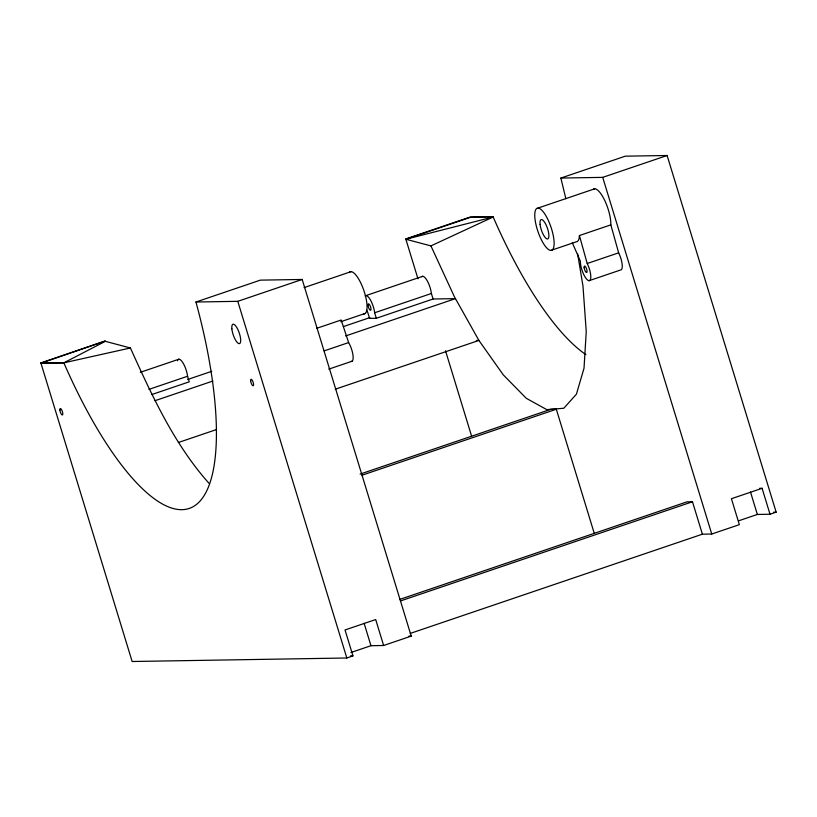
<?xml version="1.0" encoding="UTF-8"?>
<svg xmlns="http://www.w3.org/2000/svg" width="817" height="817" viewBox="0 0 817 817"><rect width="100%" height="100%" fill="white"/><g stroke="black" fill="none" stroke-linecap="round" stroke-linejoin="round"><path stroke-width="1.23" d="M40.85 362.881L63.849 362.83A240.208 74.296 71.2 0 0 191.352 507.582A240.208 74.296 71.2 0 0 195.947 302.014L260.347 280.139L302.178 279.455L411.227 636.116L383.622 645.491L375.697 619.552L345.029 629.968L352.954 655.908L346.827 657.991L132.15 661.504L40.85 362.881L105.25 341.006L40.952 363.208L63.849 362.83L105.352 341.332L130.393 347.981C151.88 395.408 174.031 444.06 208.958 483.266M417.967 278.781L405.773 238.921L470.173 217.046L493.07 216.668L470.275 217.373L405.875 239.248L430.927 245.897L493.172 216.995A240.208 74.296 71.2 0 0 585.871 354.619M565.864 198.745L560.87 178.055L625.271 156.18L667.111 155.496L776.15 512.157L770.012 514.24L757.359 514.455L738.486 520.858M195.947 302.014L237.778 301.33L302.178 279.455M560.87 178.055L602.711 177.371L667.111 155.496M304.067 287.615L351.136 271.622M537.964 208.08L594.694 188.809M140.34 372.307L178.964 359.184M366.006 295.57L422.736 276.299M550.913 250.421A22.243 6.883 71.2 0 0 547.431 218.558A22.243 6.883 71.2 0 0 534.972 218.762A22.243 6.883 71.2 0 0 550.913 250.421L576.22 241.832A22.243 6.883 71.2 0 0 579.406 235.541L610.83 224.869A22.243 6.883 71.2 0 0 604.161 199.287A22.243 6.883 71.2 0 0 593.06 189.554M316.73 328.311L341.169 320.009L348.634 342.568A11.989 3.707 71.2 0 1 352.985 355.17A11.989 3.707 71.2 0 1 351.096 361.39M340.72 321.735L365.311 313.391M148.929 389.382L187.563 376.259A12 3.707 71.2 0 0 182.722 362.482A12 3.707 71.2 0 0 177.493 360.746M345.632 335.95L455.457 298.634L433.071 299.002L376.341 318.273L374.656 312.758L431.386 293.487A12.071 3.738 71.2 0 0 427.209 280.742A12.071 3.738 71.2 0 0 421.848 276.708M187.634 379.507L211.766 371.306M343.324 326.616L369.876 317.599M151.839 394.529L189.258 381.815L187.563 376.259M154.934 400.718L212.869 381.039M324.186 350.871L348.634 342.568M572.278 242.68L580.387 261.246A11.989 3.707 71.2 0 0 584.87 276.667A11.989 3.707 71.2 0 0 590.681 278.597A11.989 3.707 71.2 0 0 587.209 263.513L618.643 252.831L610.83 224.869M589.088 280.691L620.522 270.018A11.989 3.707 71.2 0 0 618.643 252.831M328.781 369.141L352.066 361.226M178.382 442.508L215.79 429.793M335.276 389.209L478.905 340.423L503.282 374.87L526.311 398.328L546.818 409.644L563.812 408.245L576.414 394.192L584.022 368.201L586.249 331.559L582.981 286.083L577.65 253.873M360.113 474.095L550.811 409.317L556.316 409.225L594.306 533.511M362.002 475.228L556.316 409.225M399.727 599.433L686.974 501.852L692.479 501.761L702.395 534.185L711.75 534.032L739.354 524.657L731.419 498.717L762.087 488.3L770.012 514.24M400.401 600.975L692.479 501.761M350.912 652.507L370.969 645.706L383.622 645.491M410.318 633.4L702.395 534.185M405.875 239.248L493.172 216.995M63.849 362.83L130.393 347.981M376.341 318.273L369.58 318.385L367.895 312.86A12.071 3.738 71.2 0 1 366.659 310.103M476.393 340.464L478.905 340.423L454.375 296.704L430.927 245.897M759.555 488.341L762.087 488.3M773.607 512.198L776.15 512.157M408.888 636.157L411.227 636.116M350.432 655.949L352.954 655.908M750.506 492.048L757.359 514.455M602.711 177.371L711.75 534.032M431.386 293.487L433.071 299.002M445.51 350.779L471.613 436.186M364.116 623.3L370.969 645.706M237.778 301.33L346.827 657.991M579.406 235.541L587.209 263.513M349.441 272.204A22.243 6.883 71.2 0 1 363.892 290.597A22.243 6.883 71.2 0 1 363.606 313.963M365.117 295.979A12.071 3.738 71.2 0 1 370.469 300.013A12.071 3.738 71.2 0 1 374.656 312.758M368.069 305.456A3.401 1.052 71.2 0 0 370.51 310.307A3.401 1.052 71.2 0 0 369.978 305.425A3.401 1.052 71.2 0 0 368.069 305.456M231.865 328.853A10.213 3.156 71.2 0 0 239.105 343.661A10.213 3.156 71.2 0 0 237.757 329.302A10.213 3.156 71.2 0 0 231.865 328.853M250.635 380.732A3.401 1.052 71.2 0 0 253.004 385.787A3.401 1.052 71.2 0 0 252.678 381.151A3.401 1.052 71.2 0 0 250.635 380.732M584.145 267.67A3.401 1.052 71.2 0 0 586.586 272.521A3.401 1.052 71.2 0 0 586.055 267.639A3.401 1.052 71.2 0 0 584.145 267.67M59.876 410.144A3.401 1.052 71.2 0 0 62.317 414.995A3.401 1.052 71.2 0 0 61.786 410.114A3.401 1.052 71.2 0 0 59.876 410.144M540.088 224.43A10.213 3.156 71.2 0 0 547.41 238.983A10.213 3.156 71.2 0 0 545.807 224.338A10.213 3.156 71.2 0 0 540.088 224.43"/></g></svg>
